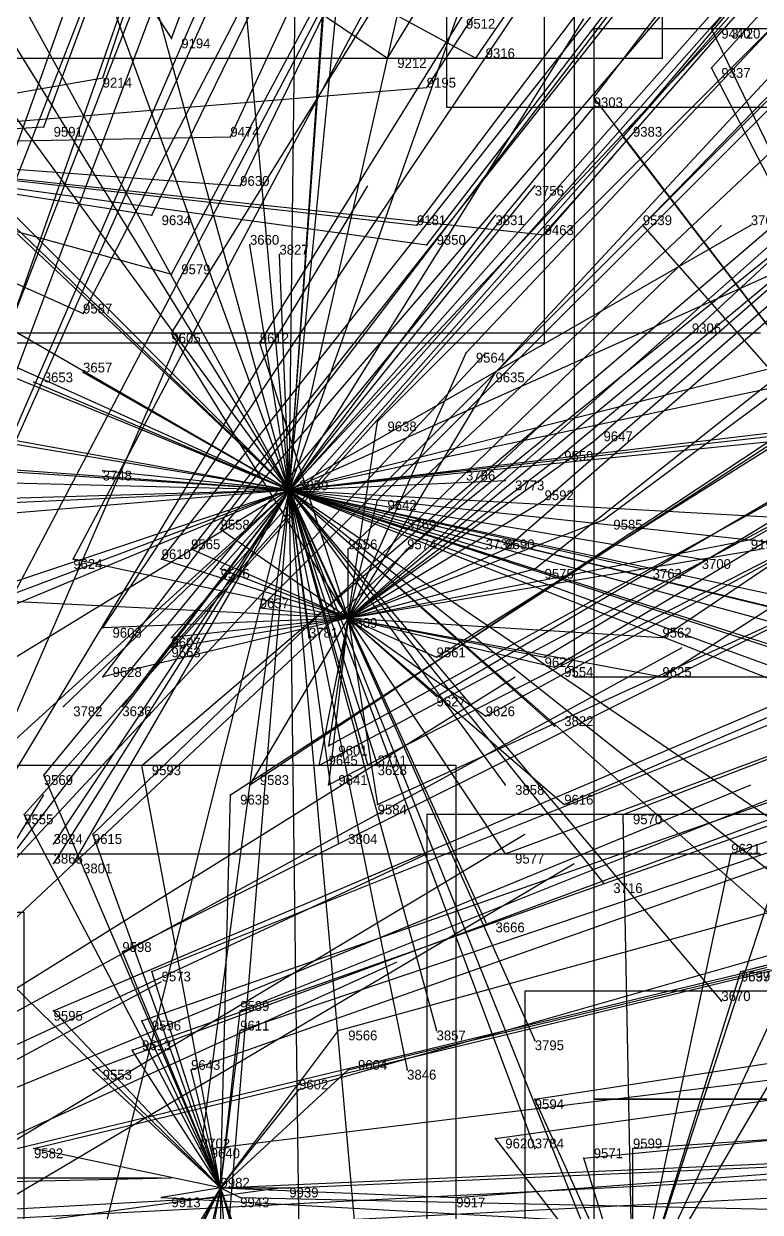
# Model space of a CAD drawing. Extents: x -0.5 to 0.59, y -0.5 to 0.59.
# Drawn here: x 0.034 to 0.109, y -0.0005 to 0.1205 of the extents above; entities that cross this region are included whole.
import ezdxf

# ---------------------------------------------------------------- set-up
doc = ezdxf.new("R2010")
doc.units = 0
for name, color, linetype in [('Clients', 3, 'CONTINUOUS'), ('Facilities', 3, 'CONTINUOUS'), ('Facilities_lines', 3, 'CONTINUOUS'), ('Min_max_boxes', 1, 'CONTINUOUS'), ('Normals', 1, 'CONTINUOUS'), ('Source_points', 5, 'CONTINUOUS'), ('Text', 3, 'CONTINUOUS')]:
    doc.layers.add(name, color=color, linetype=linetype)

msp = doc.modelspace()

# ---------------------------------------------------------------- linework, layer by layer
at = {"layer": 'Clients', "color": 5}
for p in [(0.104, 0.12, -0.397), (0.105, 0.12, -1.25), (0.049, 0.119, -0.321), (0.071, 0.117, -0.342), (0.08, 0.117, -0.355), (0.042, 0.115, -0.305), (0.104, 0.116, -0.389), (0.075, 0.114, -0.342), (0.092, 0.113, -0.363), (0.036, 0.11, -0.289), (0.055, 0.109, -0.306), (0.095, 0.109, -0.363), (0.056, 0.104, -0.296), (0.086, 0.104, -1.25), (0.047, 0.101, -0.278), (0.082, 0.101, -1.25), (0.074, 0.1, -0.311), (0.097, 0.1, -0.348), (0.108, 0.1, -1.25), (0.087, 0.099, -0.33), (0.057, 0.098, -1.25), (0.06, 0.097, -1.25), (0.075, 0.098, -0.309), (0.049, 0.095, -0.268), (0.04, 0.091, -0.249), (0.049, 0.089, -0.253), (0.102, 0.089, -0.338), (0.058, 0.088, -0.264), (0.079, 0.087, -0.294), (0.04, 0.085, -1.25), (0.082, 0.085, -0.294), (0.035, 0.084, -1.25), (0.07, 0.08, -0.265), (0.092, 0.078, -0.302), (0.088, 0.076, -0.291), (0.042, 0.075, -1.25), (0.078, 0.075, -1.25), (0.083, 0.074, -1.25), (0.07, 0.072, -0.251), (0.087, 0.072, -0.282), (0.054, 0.069, -0.22), (0.073, 0.069, -1.25), (0.093, 0.07, -0.291), (0.108, 0.068, -0.318), (0.051, 0.067, -0.21), (0.067, 0.067, -0.237), (0.073, 0.067, -0.248), (0.081, 0.067, -1.25), (0.083, 0.067, -0.266), (0.039, 0.066, -0.19), (0.048, 0.066, -0.204), (0.103, 0.066, -1.25), (0.054, 0.065, -0.211), (0.086, 0.065, -0.27), (0.097, 0.065, -1.25), (0.058, 0.061, -0.21), (0.042, 0.059, -0.181), (0.049, 0.058, -0.189), (0.049, 0.057, -0.186), (0.063, 0.058, -1.25), (0.099, 0.058, -0.286), (0.076, 0.056, -0.236), (0.087, 0.056, -0.258), (0.088, 0.055, -0.26), (0.042, 0.054, -0.172), (0.099, 0.054, -0.282), (0.038, 0.051, -1.25), (0.044, 0.051, -1.25), (0.076, 0.052, -0.23), (0.081, 0.05, -0.238), (0.088, 0.049, -1.25), (0.065, 0.047, -0.2), (0.046, 0.045, -0.161), (0.064, 0.045, -0.196), (0.069, 0.045, -1.25), (0.07, 0.045, -1.25), (0.036, 0.044, -0.141), (0.057, 0.043, -0.179), (0.065, 0.043, -0.196), (0.083, 0.043, -1.25), (0.055, 0.042, -0.173), (0.034, 0.04, -0.13), (0.07, 0.041, -0.202), (0.089, 0.041, -0.245), (0.095, 0.04, -0.258), (0.041, 0.038, -0.139), (0.037, 0.037, -1.25), (0.066, 0.037, -1.25), (0.083, 0.036, -0.226), (0.106, 0.036, -0.28), (0.037, 0.035, -1.25), (0.039, 0.035, -1.25), (0.093, 0.033, -1.25), (0.081, 0.029, -1.25), (0.044, 0.026, -0.127), (0.047, 0.024, -0.132), (0.107, 0.024, -0.273), (0.107, 0.024, -0.274), (0.105, 0.021, -1.25), (0.037, 0.02, -0.105), (0.056, 0.02, -0.148), (0.046, 0.019, -0.125), (0.056, 0.018, -0.146), (0.066, 0.018, -0.171), (0.076, 0.018, -1.25), (0.086, 0.017, -1.25), (0.045, 0.016, -0.12), (0.041, 0.014, -0.109), (0.051, 0.014, -0.131), (0.067, 0.014, -0.172), (0.073, 0.014, -1.25), (0.062, 0.012, -0.158), (0.086, 0.011, -0.217), (0.082, 0.007, -0.206), (0.035, 0.006, -0.088), (0.052, 0.006, -1.25), (0.053, 0.006, -0.133), (0.086, 0.006, -1.25), (0.091, 0.005, -0.228), (0.096, 0.006, -0.239), (0.061, 0.002, -0.152), (0.048, 0.001, -0.121), (0.056, 0.001, -0.139), (0.078, 0.001, -0.194)]:
    msp.add_point(p, dxfattribs=at)
at = {"layer": 'Facilities', "color": 3}
for p in [(0.061, 0.073, -1.25), (0.067, 0.06, -0.224), (0.054, 0.002, -0.134)]:
    msp.add_point(p, dxfattribs=at)
at = {"layer": 'Facilities_lines', "color": 3}
for p, q in [((0.061, 0.073, -1.25), (0.068, 0.173, -1.25)), ((0.061, 0.073, -1.25), (0.068, 0.17, -1.25)), ((0.061, 0.073, -1.25), (0.062, 0.157, -1.25)), ((0.061, 0.073, -1.25), (0.039, 0.153, -1.25)), ((0.061, 0.073, -1.25), (0.079, 0.152, -1.25)), ((0.061, 0.073, -1.25), (0.006, 0.148, -1.25)), ((0.034, 0.142, -0.364), (0.049, 0.119, -0.321)), ((0.034, 0.142, -0.364), (0.071, 0.117, -0.342)), ((0.034, 0.142, -0.364), (0.08, 0.117, -0.355)), ((0.061, 0.073, -1.25), (0.055, 0.14, -1.25)), ((0.061, 0.073, -1.25), (0.084, 0.138, -1.25)), ((0.061, 0.073, -1.25), (0.038, 0.136, -1.25)), ((0.061, 0.073, -1.25), (0.027, 0.135, -1.25)), ((0.061, 0.073, -1.25), (0.024, 0.133, -1.25)), ((0.061, 0.073, -1.25), (0.066, 0.124, -1.25)), ((0.061, 0.073, -1.25), (-0.022, 0.121, -1.25)), ((0.061, 0.073, -1.25), (0.009, 0.122, -1.25)), ((0.061, 0.073, -1.25), (0.091, 0.121, -1.25)), ((0.061, 0.073, -1.25), (0.105, 0.12, -1.25)), ((0.134, 0.058, -0.364), (0.104, 0.12, -0.397)), ((0.061, 0.073, -1.25), (0.013, 0.119, -1.25)), ((0.002, 0.108, -0.27), (0.042, 0.115, -0.305)), ((0.134, 0.058, -0.364), (0.104, 0.116, -0.389)), ((0.002, 0.108, -0.27), (0.075, 0.114, -0.342)), ((0.134, 0.058, -0.364), (0.092, 0.113, -0.363)), ((0.002, 0.108, -0.27), (0.036, 0.11, -0.289)), ((0.002, 0.108, -0.27), (0.055, 0.109, -0.306)), ((0.134, 0.058, -0.364), (0.095, 0.109, -0.363)), ((0.002, 0.108, -0.27), (0.056, 0.104, -0.296)), ((0.002, 0.108, -0.27), (0.049, 0.095, -0.268)), ((0.002, 0.108, -0.27), (0.074, 0.1, -0.311)), ((0.002, 0.108, -0.27), (0.075, 0.098, -0.309)), ((0.002, 0.108, -0.27), (0.087, 0.099, -0.33)), ((0.002, 0.108, -0.27), (0.04, 0.091, -0.249)), ((0.002, 0.108, -0.27), (0.047, 0.101, -0.278)), ((0.061, 0.073, -1.25), (0.03, 0.104, -1.25)), ((0.061, 0.073, -1.25), (0.086, 0.104, -1.25)), ((0.061, 0.073, -1.25), (0.128, 0.103, -1.25)), ((0.061, 0.073, -1.25), (0.082, 0.101, -1.25)), ((0.061, 0.073, -1.25), (0.108, 0.1, -1.25)), ((0.134, 0.058, -0.364), (0.097, 0.1, -0.348)), ((0.061, 0.073, -1.25), (0.057, 0.098, -1.25)), ((0.061, 0.073, -1.25), (0.06, 0.097, -1.25)), ((0.061, 0.073, -1.25), (0.155, 0.093, -1.25)), ((0.061, 0.073, -1.25), (0.017, 0.091, -1.25)), ((0.061, 0.073, -1.25), (0.021, 0.091, -1.25)), ((0.061, 0.073, -1.25), (0.128, 0.09, -1.25)), ((0.067, 0.06, -0.224), (0.049, 0.089, -0.253)), ((0.067, 0.06, -0.224), (0.102, 0.089, -0.338)), ((0.061, 0.073, -1.25), (-0.029, 0.088, -1.25)), ((0.067, 0.06, -0.224), (0.058, 0.088, -0.264)), ((0.061, 0.073, -1.25), (-0.011, 0.086, -1.25)), ((0.067, 0.06, -0.224), (0.079, 0.087, -0.294)), ((0.061, 0.073, -1.25), (0.04, 0.085, -1.25)), ((0.067, 0.06, -0.224), (0.082, 0.085, -0.294)), ((0.061, 0.073, -1.25), (0.035, 0.084, -1.25)), ((0.061, 0.073, -1.25), (0.15, 0.083, -1.25)), ((0.061, 0.073, -1.25), (0.128, 0.081, -1.25)), ((0.067, 0.06, -0.224), (0.07, 0.08, -0.265)), ((0.061, 0.073, -1.25), (0.12, 0.079, -1.25)), ((0.061, 0.073, -1.25), (-0.007, 0.078, -1.25)), ((0.067, 0.06, -0.224), (0.092, 0.078, -0.302)), ((0.061, 0.073, -1.25), (0, 0.077, -1.25)), ((0.067, 0.06, -0.224), (0.088, 0.076, -0.291)), ((0.061, 0.073, -1.25), (0.022, 0.074, -1.25)), ((0.061, 0.073, -1.25), (0.042, 0.075, -1.25)), ((0.061, 0.073, -1.25), (0.078, 0.075, -1.25)), ((0.061, 0.073, -1.25), (0.083, 0.074, -1.25)), ((0.061, 0.073, -1.25), (-0.027, 0.069, -1.25)), ((0.061, 0.073, -1.25), (-0.007, 0.071, -1.25)), ((0.061, 0.073, -1.25), (0.001, 0.068, -1.25)), ((0.061, 0.073, -1.25), (0.002, 0.037, -1.25)), ((0.061, 0.073, -1.25), (0.006, 0.023, -1.25)), ((0.061, 0.073, -1.25), (0.013, 0.055, -1.25)), ((0.061, 0.073, -1.25), (0.025, 0.058, -1.25)), ((0.061, 0.073, -1.25), (0.025, 0.061, -1.25)), ((0.061, 0.073, -1.25), (0.026, 0.027, -1.25)), ((0.061, 0.073, -1.25), (0.037, -0.023, -1.25)), ((0.061, 0.073, -1.25), (0.037, 0.037, -1.25)), ((0.061, 0.073, -1.25), (0.037, 0.035, -1.25)), ((0.061, 0.073, -1.25), (0.038, 0.051, -1.25)), ((0.061, 0.073, -1.25), (0.039, 0.035, -1.25)), ((0.061, 0.073, -1.25), (0.044, 0.051, -1.25)), ((0.061, 0.073, -1.25), (0.052, 0.006, -1.25)), ((0.061, 0.073, -1.25), (0.053, -0.024, -1.25)), ((0.061, 0.073, -1.25), (0.07, -0.028, -1.25)), ((0.061, 0.073, -1.25), (0.093, -0.007, -1.25)), ((0.061, 0.073, -1.25), (0.062, -0.004, -1.25)), ((0.061, 0.073, -1.25), (0.081, 0.029, -1.25)), ((0.061, 0.073, -1.25), (0.07, 0.045, -1.25)), ((0.061, 0.073, -1.25), (0.112, 0.053, -1.25)), ((0.061, 0.073, -1.25), (0.119, 0.059, -1.25)), ((0.061, 0.073, -1.25), (0.105, 0.021, -1.25)), ((0.061, 0.073, -1.25), (0.151, 0.068, -1.25)), ((0.061, 0.073, -1.25), (0.114, 0.031, -1.25)), ((0.061, 0.073, -1.25), (0.124, 0.05, -1.25)), ((0.061, 0.073, -1.25), (0.14, 0.056, -1.25)), ((0.061, 0.073, -1.25), (0.114, 0.056, -1.25)), ((0.061, 0.073, -1.25), (0.103, 0.066, -1.25)), ((0.061, 0.073, -1.25), (0.069, 0.045, -1.25)), ((0.061, 0.073, -1.25), (0.093, 0.033, -1.25)), ((0.061, 0.073, -1.25), (0.081, 0.067, -1.25)), ((0.061, 0.073, -1.25), (0.097, 0.065, -1.25)), ((0.061, 0.073, -1.25), (0.073, 0.069, -1.25)), ((0.061, 0.073, -1.25), (0.112, 0.028, -1.25)), ((0.061, 0.073, -1.25), (0.063, 0.058, -1.25)), ((0.061, 0.073, -1.25), (0.086, 0.006, -1.25)), ((0.061, 0.073, -1.25), (0.086, 0.017, -1.25)), ((0.061, 0.073, -1.25), (0.116, 0.058, -1.25)), ((0.061, 0.073, -1.25), (0.066, 0.037, -1.25)), ((0.061, 0.073, -1.25), (0.127, 0.028, -1.25)), ((0.061, 0.073, -1.25), (0.088, 0.049, -1.25)), ((0.061, 0.073, -1.25), (0.073, 0.014, -1.25)), ((0.061, 0.073, -1.25), (0.131, 0.056, -1.25)), ((0.061, 0.073, -1.25), (0.076, 0.018, -1.25)), ((0.061, 0.073, -1.25), (0.083, 0.043, -1.25)), ((0.061, 0.073, -1.25), (0.159, 0.041, -1.25)), ((0.061, 0.073, -1.25), (0.154, 0.063, -1.25)), ((0.067, 0.06, -0.224), (0.087, 0.072, -0.282)), ((0.067, 0.06, -0.224), (0.07, 0.072, -0.251)), ((0.067, 0.06, -0.224), (0.054, 0.069, -0.22)), ((0.067, 0.06, -0.224), (0.093, 0.07, -0.291)), ((0.067, 0.06, -0.224), (0.108, 0.068, -0.318)), ((0.067, 0.06, -0.224), (0.051, 0.067, -0.21)), ((0.067, 0.06, -0.224), (0.109, 0.067, -0.32)), ((0.067, 0.06, -0.224), (0.067, 0.067, -0.237)), ((0.067, 0.06, -0.224), (0.073, 0.067, -0.248)), ((0.067, 0.06, -0.224), (0.083, 0.067, -0.266)), ((0.067, 0.06, -0.224), (0.039, 0.066, -0.19)), ((0.067, 0.06, -0.224), (0.048, 0.066, -0.204)), ((0.067, 0.06, -0.224), (0.054, 0.065, -0.211)), ((0.067, 0.06, -0.224), (0.086, 0.065, -0.27)), ((0.067, 0.06, -0.224), (0.026, 0.062, -0.168)), ((0.067, 0.06, -0.224), (0.058, 0.061, -0.21)), ((0.067, 0.06, -0.224), (0.042, 0.059, -0.181)), ((0.067, 0.06, -0.224), (0.042, 0.054, -0.172)), ((0.067, 0.06, -0.224), (0.049, 0.057, -0.186)), ((0.067, 0.06, -0.224), (0.049, 0.058, -0.189)), ((0.067, 0.06, -0.224), (0.057, 0.043, -0.179)), ((0.067, 0.06, -0.224), (0.064, 0.045, -0.196)), ((0.067, 0.06, -0.224), (0.065, 0.047, -0.2)), ((0.067, 0.06, -0.224), (0.065, 0.043, -0.196)), ((0.067, 0.06, -0.224), (0.088, 0.055, -0.26)), ((0.067, 0.06, -0.224), (0.099, 0.058, -0.286)), ((0.067, 0.06, -0.224), (0.076, 0.056, -0.236)), ((0.067, 0.06, -0.224), (0.083, 0.036, -0.226)), ((0.067, 0.06, -0.224), (0.07, 0.041, -0.202)), ((0.067, 0.06, -0.224), (0.089, 0.041, -0.245)), ((0.067, 0.06, -0.224), (0.087, 0.056, -0.258)), ((0.067, 0.06, -0.224), (0.099, 0.054, -0.282)), ((0.067, 0.06, -0.224), (0.081, 0.05, -0.238)), ((0.067, 0.06, -0.224), (0.076, 0.052, -0.23)), ((0.054, 0.002, -0.134), (0.046, 0.045, -0.161)), ((0.054, 0.002, -0.134), (0.036, 0.044, -0.141)), ((0.054, 0.002, -0.134), (0.055, 0.042, -0.173)), ((0.054, 0.002, -0.134), (0.015, 0.04, -0.107)), ((0.054, 0.002, -0.134), (0.034, 0.04, -0.13)), ((0.096, -0.011, -0.242), (0.095, 0.04, -0.258)), ((0.054, 0.002, -0.134), (0.041, 0.038, -0.139)), ((0.096, -0.011, -0.242), (0.112, 0.038, -0.295)), ((0.096, -0.011, -0.242), (0.106, 0.036, -0.28)), ((0.054, 0.002, -0.134), (0.044, 0.026, -0.127)), ((0.054, 0.002, -0.134), (0.047, 0.024, -0.132)), ((0.096, -0.011, -0.242), (0.107, 0.024, -0.273)), ((0.096, -0.011, -0.242), (0.107, 0.024, -0.274)), ((0.096, -0.011, -0.242), (0.116, 0.023, -0.296)), ((0.096, -0.011, -0.242), (0.111, 0.021, -0.282)), ((0.054, 0.002, -0.134), (0.037, 0.02, -0.105)), ((0.054, 0.002, -0.134), (0.056, 0.02, -0.148)), ((0.054, 0.002, -0.134), (0.046, 0.019, -0.125)), ((0.054, 0.002, -0.134), (0.056, 0.018, -0.146)), ((0.054, 0.002, -0.134), (0.066, 0.018, -0.171)), ((0.054, 0.002, -0.134), (0.045, 0.016, -0.12)), ((0.054, 0.002, -0.134), (0.041, 0.014, -0.109)), ((0.054, 0.002, -0.134), (0.051, 0.014, -0.131)), ((0.054, 0.002, -0.134), (0.067, 0.014, -0.172)), ((0.054, 0.002, -0.134), (0.062, 0.012, -0.158)), ((0.096, -0.011, -0.242), (0.086, 0.011, -0.217)), ((0.096, -0.011, -0.242), (0.082, 0.007, -0.206)), ((0.054, 0.002, -0.134), (0.035, 0.006, -0.088)), ((0.054, 0.002, -0.134), (0.053, 0.006, -0.133)), ((0.096, -0.011, -0.242), (0.091, 0.005, -0.228)), ((0.096, -0.011, -0.242), (0.096, 0.006, -0.239)), ((0.054, 0.002, -0.134), (0.034, -0.035, -0.122)), ((0.054, 0.002, -0.134), (0.036, -0.034, -0.123)), ((0.054, 0.002, -0.134), (0.046, -0.011, -0.118)), ((0.054, 0.002, -0.134), (0.047, -0.035, -0.148)), ((0.054, 0.002, -0.134), (0.048, -0.023, -0.132)), ((0.054, 0.002, -0.134), (0.048, 0.001, -0.121)), ((0.054, 0.002, -0.134), (0.063, -0.025, -0.17)), ((0.054, 0.002, -0.134), (0.054, -0.013, -0.14)), ((0.054, 0.002, -0.134), (0.061, 0.002, -0.152)), ((0.054, 0.002, -0.134), (0.078, 0.001, -0.194)), ((0.054, 0.002, -0.134), (0.058, -0.012, -0.149)), ((0.054, 0.002, -0.134), (0.057, -0.03, -0.161)), ((0.054, 0.002, -0.134), (0.062, -0.021, -0.163)), ((0.054, 0.002, -0.134), (0.056, 0.001, -0.139))]:
    msp.add_line(p, q, dxfattribs=at)
at = {"layer": 'Min_max_boxes', "color": 1}
for p, q in [((0.077, 0.312, -1.25), (0.077, 0.112, -1.25)), ((0.077, 0.312, -1.25), (0.077, 0.112, -1.25)), ((0.099, 0.117, -0.445), (0.099, 0.173, -0.445)), ((0.099, 0.117, -0.321), (0.099, 0.173, -0.321)), ((0.09, 0.17, -0.57), (0.09, 0.054, -0.57)), ((0.09, 0.17, -0.415), (0.09, 0.054, -0.415)), ((0.087, 0.088, -0.342), (0.087, 0.128, -0.342)), ((0.087, 0.088, -0.222), (0.087, 0.128, -0.222)), ((0.17, 0.12, -0.442), (0.092, 0.12, -0.442)), ((0.092, 0.12, -0.442), (0.092, 0.011, -0.442)), ((0.17, 0.12, -0.309), (0.092, 0.12, -0.309)), ((0.092, 0.12, -0.309), (0.092, 0.011, -0.309)), ((0.092, 0.12, -0.442), (0.092, 0.12, -0.309)), ((-0.019, 0.117, -0.445), (0.099, 0.117, -0.445)), ((-0.019, 0.117, -0.321), (0.099, 0.117, -0.321)), ((0.099, 0.117, -0.445), (0.099, 0.117, -0.321)), ((0.077, 0.112, -1.25), (0.24, 0.112, -1.25)), ((0.077, 0.112, -1.25), (0.24, 0.112, -1.25)), ((0.077, 0.112, -1.25), (0.077, 0.112, -1.25)), ((0.109, 0.089, -0.338), (0.026, 0.089, -0.338)), ((0.109, 0.089, -0.168), (0.026, 0.089, -0.168)), ((-0.052, 0.088, -0.342), (0.087, 0.088, -0.342)), ((-0.052, 0.088, -0.222), (0.087, 0.088, -0.222)), ((0.087, 0.088, -0.342), (0.087, 0.088, -0.222)), ((0.09, 0.054, -0.57), (0.197, 0.054, -0.57)), ((0.09, 0.054, -0.415), (0.197, 0.054, -0.415)), ((0.09, 0.054, -0.57), (0.09, 0.054, -0.415)), ((0.078, 0.045, -0.194), (0.015, 0.045, -0.194)), ((0.078, 0.045, -0.088), (0.015, 0.045, -0.088)), ((0.078, -0.035, -0.194), (0.078, 0.045, -0.194)), ((0.078, -0.035, -0.088), (0.078, 0.045, -0.088)), ((0.078, 0.045, -0.194), (0.078, 0.045, -0.088)), ((0.116, 0.04, -0.296), (0.075, 0.04, -0.296)), ((0.075, 0.04, -0.296), (0.075, -0.073, -0.296)), ((0.116, 0.04, -0.191), (0.075, 0.04, -0.191)), ((0.075, 0.04, -0.191), (0.075, -0.073, -0.191)), ((0.075, 0.04, -0.296), (0.075, 0.04, -0.191)), ((0.026, 0.036, -0.338), (0.109, 0.036, -0.338)), ((0.026, 0.036, -0.168), (0.109, 0.036, -0.168)), ((0.034, 0.03, -0.108), (-0.036, 0.03, -0.108)), ((0.034, 0.03, -0.056), (-0.036, 0.03, -0.056)), ((0.034, -0.037, -0.108), (0.034, 0.03, -0.108)), ((0.034, -0.037, -0.056), (0.034, 0.03, -0.056)), ((0.034, 0.03, -0.108), (0.034, 0.03, -0.056)), ((0.25, 0.022, -1.25), (0.085, 0.022, -1.25)), ((0.085, 0.022, -1.25), (0.085, -0.138, -1.25)), ((0.25, 0.022, -1.25), (0.085, 0.022, -1.25)), ((0.085, 0.022, -1.25), (0.085, -0.138, -1.25)), ((0.085, 0.022, -1.25), (0.085, 0.022, -1.25)), ((0.161, 0.011, -0.418), (0.092, 0.011, -0.418)), ((0.092, 0.011, -0.418), (0.092, -0.095, -0.418)), ((0.161, 0.011, -0.298), (0.092, 0.011, -0.298)), ((0.092, 0.011, -0.298), (0.092, -0.095, -0.298)), ((0.092, 0.011, -0.418), (0.092, 0.011, -0.298)), ((0.092, 0.011, -0.442), (0.17, 0.011, -0.442)), ((0.092, 0.011, -0.309), (0.17, 0.011, -0.309)), ((0.092, 0.011, -0.442), (0.092, 0.011, -0.309))]:
    msp.add_line(p, q, dxfattribs=at)
at = {"layer": 'Normals', "color": 1}
for p, q in [((0.049, 0.119, -0.321), (0.081, 0.205, -0.282)), ((0.042, 0.115, -0.305), (0.071, 0.201, -0.265)), ((0.036, 0.11, -0.289), (0.068, 0.196, -0.249)), ((0.071, 0.117, -0.342), (0.119, 0.196, -0.304)), ((0.055, 0.109, -0.306), (0.094, 0.193, -0.267)), ((0.08, 0.117, -0.355), (0.132, 0.193, -0.316)), ((0.075, 0.114, -0.342), (0.126, 0.192, -0.305)), ((0.104, 0.12, -0.397), (0.163, 0.191, -0.359)), ((0.03, 0.099, -0.259), (0.061, 0.186, -0.219)), ((0.056, 0.104, -0.296), (0.096, 0.186, -0.256)), ((0.092, 0.113, -0.363), (0.148, 0.186, -0.325)), ((0.104, 0.116, -0.389), (0.166, 0.185, -0.351)), ((0.047, 0.101, -0.278), (0.087, 0.183, -0.238)), ((0.029, 0.094, -0.246), (0.063, 0.181, -0.21)), ((0.095, 0.109, -0.363), (0.155, 0.18, -0.324)), ((0.049, 0.095, -0.268), (0.093, 0.177, -0.231)), ((0.04, 0.091, -0.249), (0.083, 0.174, -0.212)), ((0.074, 0.1, -0.311), (0.13, 0.174, -0.274)), ((0.075, 0.098, -0.309), (0.132, 0.172, -0.273)), ((0.087, 0.099, -0.33), (0.148, 0.169, -0.292)), ((0.049, 0.089, -0.253), (0.098, 0.168, -0.217)), ((0.058, 0.088, -0.264), (0.107, 0.167, -0.226)), ((0.097, 0.1, -0.348), (0.161, 0.166, -0.309)), ((0.079, 0.087, -0.294), (0.143, 0.155, -0.258)), ((0.082, 0.085, -0.294), (0.145, 0.153, -0.258)), ((0.102, 0.089, -0.338), (0.17, 0.152, -0.301)), ((0.026, 0.066, -0.177), (0.058, 0.151, -0.136)), ((0.039, 0.066, -0.19), (0.082, 0.147, -0.151)), ((0.07, 0.08, -0.265), (0.136, 0.146, -0.229)), ((0.021, 0.06, -0.16), (0.054, 0.145, -0.118)), ((0.026, 0.062, -0.168), (0.063, 0.145, -0.126)), ((0.048, 0.066, -0.204), (0.105, 0.138, -0.165)), ((0.051, 0.067, -0.21), (0.108, 0.139, -0.171)), ((0.054, 0.069, -0.22), (0.114, 0.139, -0.181)), ((0.07, 0.072, -0.251), (0.136, 0.138, -0.215)), ((0.092, 0.078, -0.302), (0.162, 0.139, -0.265)), ((0.042, 0.059, -0.181), (0.093, 0.135, -0.142)), ((0.088, 0.076, -0.291), (0.159, 0.135, -0.253)), ((0.054, 0.065, -0.211), (0.115, 0.134, -0.172)), ((0.02, 0.049, -0.132), (0.056, 0.132, -0.089)), ((0.087, 0.072, -0.282), (0.157, 0.133, -0.245)), ((0.028, 0.053, -0.15), (0.069, 0.131, -0.103)), ((0.067, 0.067, -0.237), (0.134, 0.13, -0.199)), ((0.083, 0.067, -0.266), (0.154, 0.129, -0.232)), ((0.015, 0.04, -0.107), (0.046, 0.128, -0.071)), ((0.042, 0.054, -0.172), (0.097, 0.126, -0.129)), ((0.049, 0.058, -0.189), (0.11, 0.127, -0.151)), ((0.049, 0.057, -0.186), (0.11, 0.126, -0.149)), ((0.058, 0.061, -0.21), (0.123, 0.126, -0.171)), ((0.073, 0.067, -0.248), (0.146, 0.126, -0.212)), ((0.093, 0.07, -0.291), (0.167, 0.125, -0.253)), ((0.086, 0.065, -0.27), (0.159, 0.123, -0.233)), ((0.067, 0.06, -0.224), (0.136, 0.121, -0.186)), ((0.105, 0.12, -1.25), (0.105, 0.12, -1.15)), ((0.108, 0.068, -0.318), (0.188, 0.114, -0.28)), ((0.036, 0.044, -0.141), (0.092, 0.112, -0.095)), ((0.099, 0.058, -0.286), (0.176, 0.11, -0.249)), ((0.034, 0.04, -0.13), (0.094, 0.107, -0.087)), ((0.076, 0.056, -0.236), (0.154, 0.105, -0.198)), ((0.022, 0.026, -0.085), (0.069, 0.104, -0.044)), ((0.046, 0.045, -0.161), (0.115, 0.104, -0.119)), ((0.086, 0.104, -1.25), (0.086, 0.104, -1.15)), ((0.087, 0.056, -0.258), (0.165, 0.103, -0.218)), ((0.099, 0.054, -0.282), (0.177, 0.104, -0.245)), ((0.088, 0.055, -0.26), (0.167, 0.102, -0.22)), ((0.082, 0.101, -1.25), (0.082, 0.101, -1.15)), ((0.041, 0.038, -0.139), (0.105, 0.1, -0.094)), ((0.108, 0.1, -1.25), (0.108, 0.1, -1.15)), ((0.076, 0.052, -0.23), (0.156, 0.099, -0.192)), ((0.057, 0.098, -1.25), (0.057, 0.098, -1.15)), ((0.06, 0.097, -1.25), (0.06, 0.097, -1.15)), ((0.057, 0.043, -0.179), (0.134, 0.094, -0.14)), ((0.081, 0.05, -0.238), (0.162, 0.094, -0.199)), ((0.055, 0.042, -0.173), (0.132, 0.092, -0.134)), ((0.065, 0.047, -0.2), (0.145, 0.091, -0.16)), ((0.01, -0.003, -0.025), (0.05, 0.089, -0.022)), ((0.064, 0.045, -0.196), (0.145, 0.088, -0.156)), ((0.015, 0.016, -0.056), (0.081, 0.087, -0.029)), ((0.04, 0.085, -1.25), (0.04, 0.085, -1.15)), ((0.065, 0.043, -0.196), (0.147, 0.085, -0.156)), ((0.035, 0.084, -1.25), (0.035, 0.084, -1.15)), ((0.022, 0.019, -0.072), (0.087, 0.08, -0.027)), ((0.07, 0.041, -0.202), (0.153, 0.079, -0.162)), ((0.089, 0.041, -0.245), (0.173, 0.077, -0.204)), ((0.042, 0.075, -1.25), (0.042, 0.075, -1.15)), ((0.078, 0.075, -1.25), (0.078, 0.075, -1.15)), ((0.083, 0.074, -1.25), (0.083, 0.074, -1.15)), ((0.061, 0.073, -1.25), (0.061, 0.073, -1.15)), ((0.095, 0.04, -0.258), (0.181, 0.073, -0.218)), ((0.073, 0.069, -1.25), (0.073, 0.069, -1.15)), ((0.083, 0.036, -0.226), (0.169, 0.068, -0.186)), ((0.081, 0.067, -1.25), (0.081, 0.067, -1.15)), ((0.044, 0.026, -0.127), (0.124, 0.066, -0.084)), ((0.103, 0.066, -1.25), (0.103, 0.066, -1.15)), ((0.106, 0.036, -0.28), (0.193, 0.066, -0.24)), ((0.097, 0.065, -1.25), (0.097, 0.065, -1.15)), ((0.015, 0.01, -0.046), (0.101, 0.057, -0.026)), ((0.047, 0.024, -0.132), (0.132, 0.058, -0.092)), ((0.063, 0.058, -1.25), (0.063, 0.058, -1.15)), ((-0.001, 0.001, -0.002), (0.084, 0.054, 0.002)), ((0.037, 0.02, -0.105), (0.117, 0.054, -0.055)), ((0.056, 0.02, -0.148), (0.141, 0.054, -0.109)), ((0.038, 0.051, -1.25), (0.038, 0.051, -1.15)), ((0.044, 0.051, -1.25), (0.044, 0.051, -1.15)), ((0.046, 0.019, -0.125), (0.132, 0.049, -0.083)), ((0.088, 0.049, -1.25), (0.088, 0.049, -1.15)), ((0.045, 0.016, -0.12), (0.13, 0.046, -0.077)), ((0.056, 0.018, -0.146), (0.142, 0.047, -0.104)), ((0.107, 0.024, -0.273), (0.196, 0.047, -0.234)), ((0.107, 0.024, -0.274), (0.196, 0.046, -0.235)), ((0.069, 0.045, -1.25), (0.069, 0.045, -1.15)), ((0.07, 0.045, -1.25), (0.07, 0.045, -1.15)), ((0.041, 0.014, -0.109), (0.122, 0.044, -0.058)), ((0.051, 0.014, -0.131), (0.136, 0.044, -0.088)), ((0.023, 0.008, -0.061), (0.108, 0.043, -0.021)), ((0.066, 0.018, -0.171), (0.157, 0.043, -0.137)), ((0.083, 0.043, -1.25), (0.083, 0.043, -1.15)), ((-0.009, -0.031, -0.08), (0.036, 0.042, -0.131)), ((0, -0.013, -0.033), (0.085, 0.038, -0.043)), ((0.062, 0.012, -0.158), (0.153, 0.038, -0.124)), ((0.037, 0.037, -1.25), (0.037, 0.037, -1.15)), ((0.066, 0.037, -1.25), (0.066, 0.037, -1.15)), ((-0.011, -0.004, -0.03), (0.075, 0.036, -0.062)), ((0.067, 0.014, -0.172), (0.159, 0.036, -0.138)), ((0.004, -0.016, -0.041), (0.09, 0.035, -0.05)), ((0.037, 0.035, -1.25), (0.037, 0.035, -1.15)), ((0.039, 0.035, -1.25), (0.039, 0.035, -1.15)), ((0.093, 0.033, -1.25), (0.093, 0.033, -1.15)), ((0.081, 0.029, -1.25), (0.081, 0.029, -1.15)), ((0.035, 0.006, -0.088), (0.118, 0.026, -0.037)), ((-0.014, -0.014, -0.05), (0.072, 0.025, -0.082)), ((0.025, 0.004, -0.064), (0.112, 0.025, -0.018)), ((0.086, 0.011, -0.217), (0.177, 0.025, -0.178)), ((-0.03, -0.019, -0.089), (0.048, 0.023, -0.134)), ((0.105, 0.021, -1.25), (0.105, 0.021, -1.15)), ((0.082, 0.007, -0.206), (0.174, 0.02, -0.168)), ((0.053, 0.006, -0.133), (0.143, 0.017, -0.091)), ((0.076, 0.018, -1.25), (0.076, 0.018, -1.15)), ((0.086, 0.017, -1.25), (0.086, 0.017, -1.15)), ((0.073, 0.014, -1.25), (0.073, 0.014, -1.15)), ((0.091, 0.005, -0.228), (0.183, 0.014, -0.19)), ((0.096, 0.006, -0.239), (0.187, 0.012, -0.2)), ((0.078, 0.001, -0.194), (0.17, 0.008, -0.156)), ((0.052, 0.006, -1.25), (0.052, 0.006, -1.15)), ((0.054, 0.002, -0.134), (0.145, 0.006, -0.093)), ((0.061, 0.002, -0.152), (0.154, 0.006, -0.115)), ((0.086, 0.006, -1.25), (0.086, 0.006, -1.15)), ((-0.043, 0.003, -0.109), (0.048, 0.003, -0.149)), ((-0.039, 0.001, -0.098), (0.049, 0.003, -0.145)), ((0.015, -0.002, -0.038), (0.113, 0.003, -0.02)), ((-0.027, -0.01, -0.072), (0.06, 0.002, -0.12)), ((-0.036, -0.004, -0.09), (0.054, 0.001, -0.134)), ((0.013, -0.004, -0.035), (0.111, 0.001, -0.016)), ((0.048, 0.001, -0.121), (0.138, -0.004, -0.076)), ((0.056, 0.001, -0.139), (0.147, -0.001, -0.098))]:
    msp.add_line(p, q, dxfattribs=at)
at = {"layer": 'Source_points', "color": 5}
for p in [(0.104, 0.12, -0.397), (0.105, 0.12, -1.25), (0.049, 0.119, -0.321), (0.071, 0.117, -0.342), (0.08, 0.117, -0.355), (0.042, 0.115, -0.305), (0.104, 0.116, -0.389), (0.075, 0.114, -0.342), (0.092, 0.113, -0.363), (0.036, 0.11, -0.289), (0.055, 0.109, -0.306), (0.095, 0.109, -0.363), (0.056, 0.104, -0.296), (0.086, 0.104, -1.25), (0.047, 0.101, -0.278), (0.082, 0.101, -1.25), (0.074, 0.1, -0.311), (0.097, 0.1, -0.348), (0.108, 0.1, -1.25), (0.087, 0.099, -0.33), (0.057, 0.098, -1.25), (0.06, 0.097, -1.25), (0.075, 0.098, -0.309), (0.049, 0.095, -0.268), (0.04, 0.091, -0.249), (0.049, 0.089, -0.253), (0.102, 0.089, -0.338), (0.058, 0.088, -0.264), (0.079, 0.087, -0.294), (0.04, 0.085, -1.25), (0.082, 0.085, -0.294), (0.035, 0.084, -1.25), (0.07, 0.08, -0.265), (0.092, 0.078, -0.302), (0.088, 0.076, -0.291), (0.042, 0.075, -1.25), (0.078, 0.075, -1.25), (0.083, 0.074, -1.25), (0.061, 0.073, -1.25), (0.07, 0.072, -0.251), (0.087, 0.072, -0.282), (0.054, 0.069, -0.22), (0.073, 0.069, -1.25), (0.093, 0.07, -0.291), (0.108, 0.068, -0.318), (0.051, 0.067, -0.21), (0.067, 0.067, -0.237), (0.073, 0.067, -0.248), (0.081, 0.067, -1.25), (0.083, 0.067, -0.266), (0.039, 0.066, -0.19), (0.048, 0.066, -0.204), (0.103, 0.066, -1.25), (0.054, 0.065, -0.211), (0.086, 0.065, -0.27), (0.097, 0.065, -1.25), (0.058, 0.061, -0.21), (0.067, 0.06, -0.224), (0.042, 0.059, -0.181), (0.049, 0.058, -0.189), (0.049, 0.057, -0.186), (0.063, 0.058, -1.25), (0.099, 0.058, -0.286), (0.076, 0.056, -0.236), (0.087, 0.056, -0.258), (0.088, 0.055, -0.26), (0.042, 0.054, -0.172), (0.099, 0.054, -0.282), (0.038, 0.051, -1.25), (0.044, 0.051, -1.25), (0.076, 0.052, -0.23), (0.081, 0.05, -0.238), (0.088, 0.049, -1.25), (0.065, 0.047, -0.2), (0.046, 0.045, -0.161), (0.064, 0.045, -0.196), (0.069, 0.045, -1.25), (0.07, 0.045, -1.25), (0.036, 0.044, -0.141), (0.057, 0.043, -0.179), (0.065, 0.043, -0.196), (0.083, 0.043, -1.25), (0.055, 0.042, -0.173), (0.034, 0.04, -0.13), (0.07, 0.041, -0.202), (0.089, 0.041, -0.245), (0.095, 0.04, -0.258), (0.041, 0.038, -0.139), (0.037, 0.037, -1.25), (0.066, 0.037, -1.25), (0.083, 0.036, -0.226), (0.106, 0.036, -0.28), (0.037, 0.035, -1.25), (0.039, 0.035, -1.25), (0.093, 0.033, -1.25), (0.081, 0.029, -1.25), (0.044, 0.026, -0.127), (0.047, 0.024, -0.132), (0.107, 0.024, -0.273), (0.107, 0.024, -0.274), (0.105, 0.021, -1.25), (0.037, 0.02, -0.105), (0.056, 0.02, -0.148), (0.046, 0.019, -0.125), (0.056, 0.018, -0.146), (0.066, 0.018, -0.171), (0.076, 0.018, -1.25), (0.086, 0.017, -1.25), (0.045, 0.016, -0.12), (0.041, 0.014, -0.109), (0.051, 0.014, -0.131), (0.067, 0.014, -0.172), (0.073, 0.014, -1.25), (0.062, 0.012, -0.158), (0.086, 0.011, -0.217), (0.082, 0.007, -0.206), (0.035, 0.006, -0.088), (0.052, 0.006, -1.25), (0.053, 0.006, -0.133), (0.086, 0.006, -1.25), (0.091, 0.005, -0.228), (0.096, 0.006, -0.239), (0.054, 0.002, -0.134), (0.061, 0.002, -0.152), (0.048, 0.001, -0.121), (0.056, 0.001, -0.139), (0.078, 0.001, -0.194)]:
    msp.add_point(p, dxfattribs=at)

# ---------------------------------------------------------------- texts
at = {"layer": 'Text', "color": 3}
for s, p in [('9512', (0.079, 0.12, -0.36)), ('9440', (0.105, 0.119, -0.397)), ('3720', (0.106, 0.119, -1.25)), ('9194', (0.05, 0.118, -0.321)), ('9316', (0.081, 0.117, -0.355)), ('9212', (0.072, 0.116, -0.342)), ('9214', (0.042, 0.114, -0.305)), ('9195', (0.075, 0.114, -0.342)), ('9337', (0.105, 0.115, -0.389)), ('9303', (0.092, 0.112, -0.363)), ('9591', (0.037, 0.109, -0.289)), ('9474', (0.055, 0.109, -0.306)), ('9383', (0.096, 0.109, -0.363)), ('9630', (0.056, 0.104, -0.296)), ('3756', (0.086, 0.103, -1.25)), ('9634', (0.048, 0.1, -0.278)), ('9181', (0.074, 0.1, -0.311)), ('3831', (0.082, 0.1, -1.25)), ('9539', (0.097, 0.1, -0.348)), ('3761', (0.108, 0.1, -1.25)), ('9463', (0.087, 0.099, -0.33)), ('3660', (0.057, 0.098, -1.25)), ('3827', (0.06, 0.097, -1.25)), ('9350', (0.076, 0.098, -0.309)), ('9579', (0.05, 0.095, -0.268)), ('9587', (0.04, 0.091, -0.249)), ('9306', (0.102, 0.089, -0.338)), ('9605', (0.049, 0.088, -0.253)), ('9612', (0.058, 0.088, -0.264)), ('3657', (0.04, 0.085, -1.25)), ('9564', (0.08, 0.086, -0.294)), ('3653', (0.036, 0.084, -1.25)), ('9635', (0.082, 0.084, -0.294)), ('9638', (0.071, 0.079, -0.265)), ('9647', (0.093, 0.078, -0.302)), ('9559', (0.089, 0.076, -0.291)), ('3748', (0.042, 0.074, -1.25)), ('3859', (0.062, 0.073, -1.25)), ('3786', (0.079, 0.074, -1.25)), ('3773', (0.084, 0.073, -1.25)), ('9592', (0.087, 0.072, -0.282)), ('9642', (0.071, 0.071, -0.251)), ('9558', (0.054, 0.069, -0.22)), ('3769', (0.073, 0.069, -1.25)), ('9585', (0.094, 0.069, -0.291)), ('9565', (0.051, 0.067, -0.21)), ('9556', (0.067, 0.067, -0.237)), ('9574', (0.073, 0.067, -0.248)), ('3738', (0.081, 0.067, -1.25)), ('9590', (0.083, 0.067, -0.266)), ('9191', (0.108, 0.067, -0.318)), ('9610', (0.048, 0.066, -0.204)), ('9624', (0.039, 0.065, -0.19)), ('3700', (0.103, 0.065, -1.25)), ('9576', (0.054, 0.064, -0.211)), ('9575', (0.087, 0.064, -0.27)), ('3763', (0.098, 0.064, -1.25)), ('9637', (0.058, 0.061, -0.21)), ('9609', (0.067, 0.059, -0.224)), ('9608', (0.043, 0.058, -0.181)), ('3781', (0.063, 0.058, -1.25)), ('9562', (0.099, 0.058, -0.286)), ('9607', (0.049, 0.057, -0.189)), ('9563', (0.049, 0.056, -0.186)), ('9561', (0.076, 0.056, -0.236)), ('9622', (0.087, 0.055, -0.258)), ('9628', (0.043, 0.054, -0.172)), ('9554', (0.089, 0.054, -0.26)), ('9625', (0.099, 0.054, -0.282)), ('3782', (0.039, 0.05, -1.25)), ('3636', (0.044, 0.05, -1.25)), ('9627', (0.076, 0.051, -0.23)), ('9626', (0.081, 0.05, -0.238)), ('3822', (0.089, 0.049, -1.25)), ('9645', (0.065, 0.045, -0.196)), ('9601', (0.066, 0.046, -0.2)), ('3711', (0.07, 0.045, -1.25)), ('9593', (0.047, 0.044, -0.161)), ('3628', (0.07, 0.044, -1.25)), ('9569', (0.036, 0.043, -0.141)), ('9583', (0.058, 0.043, -0.179)), ('9641', (0.066, 0.043, -0.196)), ('3858', (0.084, 0.042, -1.25)), ('9633', (0.056, 0.041, -0.173)), ('9616', (0.089, 0.041, -0.245)), ('9555', (0.034, 0.039, -0.13)), ('9584', (0.07, 0.04, -0.202)), ('9570', (0.096, 0.039, -0.258)), ('3824', (0.037, 0.037, -1.25)), ('9615', (0.041, 0.037, -0.139)), ('3804', (0.067, 0.037, -1.25)), ('9621', (0.106, 0.036, -0.28)), ('3865', (0.037, 0.035, -1.25)), ('9577', (0.084, 0.035, -0.226)), ('3801', (0.04, 0.034, -1.25)), ('3716', (0.094, 0.032, -1.25)), ('3666', (0.082, 0.028, -1.25)), ('9598', (0.044, 0.026, -0.127)), ('9573', (0.048, 0.023, -0.132)), ('9597', (0.107, 0.023, -0.273)), ('9639', (0.107, 0.023, -0.274)), ('3670', (0.105, 0.021, -1.25)), ('9589', (0.056, 0.02, -0.148)), ('9595', (0.037, 0.019, -0.105)), ('9596', (0.047, 0.018, -0.125)), ('9611', (0.056, 0.018, -0.146)), ('9613', (0.046, 0.016, -0.12)), ('9566', (0.067, 0.017, -0.171)), ('3857', (0.076, 0.017, -1.25)), ('3795', (0.086, 0.016, -1.25)), ('9643', (0.051, 0.014, -0.131)), ('9604', (0.068, 0.014, -0.172)), ('9553', (0.042, 0.013, -0.109)), ('3846', (0.073, 0.013, -1.25)), ('9602', (0.062, 0.012, -0.158)), ('9594', (0.086, 0.01, -0.217)), ('3702', (0.052, 0.006, -1.25)), ('9620', (0.083, 0.006, -0.206)), ('3784', (0.086, 0.006, -1.25)), ('9599', (0.096, 0.006, -0.239)), ('9582', (0.035, 0.005, -0.088)), ('9640', (0.053, 0.005, -0.133)), ('9571', (0.092, 0.005, -0.228)), ('9982', (0.054, 0.002, -0.134)), ('9939', (0.061, 0.001, -0.152)), ('9913', (0.049, 0, -0.121)), ('9943', (0.056, 0, -0.139)), ('9917', (0.078, 0, -0.194))]:
    msp.add_text(s, height=0.001, dxfattribs=at).set_placement(p)

doc.saveas('drawing.dxf')
